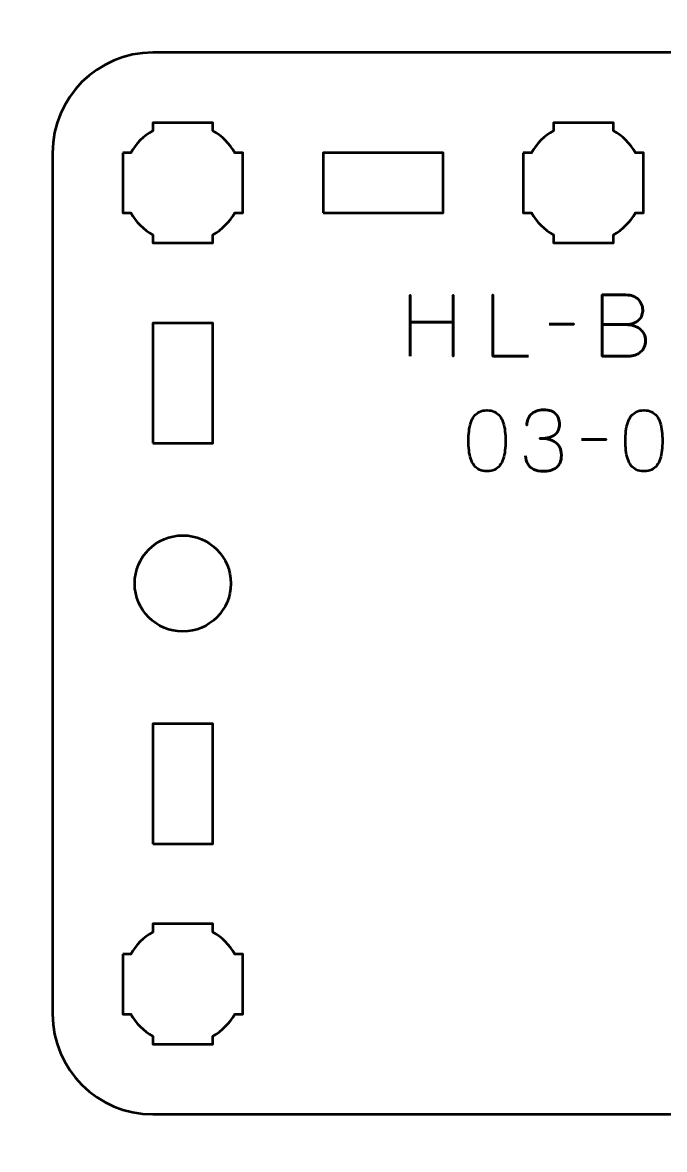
# Model space of a CAD drawing. Header units: centimetres. Extents: x -21 to 0, y -29.7 to 0.
# Drawn here: x -11.4 to -8.2, y -22.88 to -17.25 of the extents above; entities that cross this region are included whole.
import ezdxf

# ---------------------------------------------------------------- set-up
doc = ezdxf.new("R2010")
doc.units = ezdxf.units.CM
doc.header["$MEASUREMENT"] = 0
doc.layers.add('Layer 1', color=7, linetype='Continuous')

msp = doc.modelspace()

# ---------------------------------------------------------------- linework, layer by layer
at = {"layer": 'Layer 1', "lineweight": 53}
for points in [[(-10.75, -19.35), (-10.45, -19.35), (-10.45, -18.75), (-10.75, -18.75), (-10.75, -19.35)], [(-10.75, -21.35), (-10.45, -21.35), (-10.45, -20.75), (-10.75, -20.75), (-10.75, -21.35)]]:
    msp.add_lwpolyline(points, close=True, dxfattribs=at)
msp.add_ellipse((-10.6, -20.05), major_axis=(0, 0.24), ratio=1, dxfattribs=at)
at = {"layer": 'Layer 1', "color": 1, "lineweight": 53}
msp.add_open_spline([(-21.00003, -29.19995), (-21.00003, -29.19995), (-21.00003, -2.89992), (-21.00003, -2.89992), (-21.00003, -2.89992), (-21.00003, -2.81709), (-20.93286, -2.74992), (-20.85003, -2.74992), (-20.85003, -2.74992), (-20.7672, -2.74992), (-20.70003, -2.68275), (-20.70003, -2.59992), (-20.70003, -2.59992), (-20.70003, -2.51709), (-20.7672, -2.44992), (-20.85003, -2.44992), (-20.85003, -2.44992), (-20.93286, -2.44992), (-21.00003, -2.38275), (-21.00003, -2.29992), (-21.00003, -2.29992), (-21.00003, -2.21709), (-20.93286, -2.14992), (-20.85003, -2.14992), (-20.85003, -2.14992), (-20.7672, -2.14992), (-20.70003, -2.08275), (-20.70003, -1.99992), (-20.70003, -1.99992), (-20.70003, -1.91709), (-20.7672, -1.84992), (-20.85003, -1.84992), (-20.85003, -1.84992), (-20.93286, -1.84992), (-21.00003, -1.78275), (-21.00003, -1.69992), (-21.00003, -1.69992), (-21.00003, -1.61709), (-20.93286, -1.54992), (-20.85003, -1.54992), (-20.85003, -1.54992), (-20.7672, -1.54992), (-20.70003, -1.48275), (-20.70003, -1.39992), (-20.70003, -1.39992), (-20.70003, -1.31709), (-20.7672, -1.24992), (-20.85003, -1.24992), (-20.85003, -1.24992), (-20.93286, -1.24992), (-21.00003, -1.18275), (-21.00003, -1.09992), (-21.00003, -1.09992), (-21.00003, -1.09992), (-21.00003, -0.49992), (-21.00003, -0.49992), (-21.00003, -0.49992), (-21.00003, -0.22295), (-20.77694, 0.00004), (-20.49994, 0.00004), (-20.49994, 0.00004), (-20.49994, 0.00004), (-0.50008, 0.00004), (-0.50008, 0.00004), (-0.50008, 0.00004), (-0.22294, 0.00004), (0.00002, -0.22295), (0.00002, -0.49992), (0.00002, -0.49992), (0.00002, -0.49992), (0.00002, -29.19995), (0.00002, -29.19995), (0.00002, -29.19995), (0.00002, -29.47695), (-0.22294, -29.70004), (-0.50008, -29.70004), (-0.50008, -29.70004), (-0.50008, -29.70004), (-20.49994, -29.70004), (-20.49994, -29.70004), (-20.49994, -29.70004), (-20.77694, -29.70004), (-21.00003, -29.47695), (-21.00003, -29.19995)], degree=3, knots=[0, 0, 0, 0, 0.047619, 0.047619, 0.047619, 0.047619, 0.0952381, 0.0952381, 0.0952381, 0.0952381, 0.1428571, 0.1428571, 0.1428571, 0.1428571, 0.1904762, 0.1904762, 0.1904762, 0.1904762, 0.2380952, 0.2380952, 0.2380952, 0.2380952, 0.2857143, 0.2857143, 0.2857143, 0.2857143, 0.3333333, 0.3333333, 0.3333333, 0.3333333, 0.3809524, 0.3809524, 0.3809524, 0.3809524, 0.4285714, 0.4285714, 0.4285714, 0.4285714, 0.4761905, 0.4761905, 0.4761905, 0.4761905, 0.5238095, 0.5238095, 0.5238095, 0.5238095, 0.5714286, 0.5714286, 0.5714286, 0.5714286, 0.6190476, 0.6190476, 0.6190476, 0.6190476, 0.6666667, 0.6666667, 0.6666667, 0.6666667, 0.7142857, 0.7142857, 0.7142857, 0.7142857, 0.7619048, 0.7619048, 0.7619048, 0.7619048, 0.8095238, 0.8095238, 0.8095238, 0.8095238, 0.8571429, 0.8571429, 0.8571429, 0.8571429, 0.9047619, 0.9047619, 0.9047619, 0.9047619, 0.952381, 0.952381, 0.952381, 0.952381, 1, 1, 1, 1], dxfattribs=at)
at = {"layer": 'Layer 1', "color": 3, "lineweight": 53}
msp.add_open_spline([(-11.25, -22.2), (-11.25, -22.2), (-11.25, -17.9), (-11.25, -17.9), (-11.25, -17.9), (-11.25, -17.62391), (-11.02609, -17.4), (-10.75, -17.4), (-10.75, -17.4), (-10.75, -17.4), (-6.45, -17.4), (-6.45, -17.4), (-6.45, -17.4), (-6.17391, -17.4), (-5.95, -17.62391), (-5.95, -17.9), (-5.95, -17.9), (-5.95, -17.9), (-5.95, -22.2), (-5.95, -22.2), (-5.95, -22.2), (-5.95, -22.47609), (-6.17391, -22.7), (-6.45, -22.7), (-6.45, -22.7), (-6.45, -22.7), (-10.75, -22.7), (-10.75, -22.7), (-10.75, -22.7), (-11.02609, -22.7), (-11.25, -22.47609), (-11.25, -22.2)], degree=3, knots=[0, 0, 0, 0, 0.125, 0.125, 0.125, 0.125, 0.25, 0.25, 0.25, 0.25, 0.375, 0.375, 0.375, 0.375, 0.5, 0.5, 0.5, 0.5, 0.625, 0.625, 0.625, 0.625, 0.75, 0.75, 0.75, 0.75, 0.875, 0.875, 0.875, 0.875, 1, 1, 1, 1], dxfattribs=at)
at = {"layer": 'Layer 1', "lineweight": 53}
for points, knots in [([(-10.9, -17.9), (-10.9, -17.9), (-10.85985, -17.9), (-10.85985, -17.9), (-10.85985, -17.9), (-10.8335, -17.85447), (-10.79553, -17.8165), (-10.75, -17.79015), (-10.75, -17.79015), (-10.75, -17.79015), (-10.75, -17.75), (-10.75, -17.75), (-10.75, -17.75), (-10.75, -17.75), (-10.6, -17.75), (-10.6, -17.75), (-10.6, -17.75), (-10.6, -17.75), (-10.45, -17.75), (-10.45, -17.75), (-10.45, -17.75), (-10.45, -17.75), (-10.45, -17.79015), (-10.45, -17.79015), (-10.45, -17.79015), (-10.40447, -17.8165), (-10.3665, -17.85447), (-10.34015, -17.9), (-10.34015, -17.9), (-10.34015, -17.9), (-10.3, -17.9), (-10.3, -17.9), (-10.3, -17.9), (-10.3, -17.9), (-10.3, -18.05), (-10.3, -18.05), (-10.3, -18.05), (-10.3, -18.05), (-10.3, -18.2), (-10.3, -18.2), (-10.3, -18.2), (-10.3, -18.2), (-10.34015, -18.2), (-10.34015, -18.2), (-10.34015, -18.2), (-10.3665, -18.24553), (-10.40447, -18.2835), (-10.45, -18.30985), (-10.45, -18.30985), (-10.45, -18.30985), (-10.45, -18.35), (-10.45, -18.35), (-10.45, -18.35), (-10.45, -18.35), (-10.6, -18.35), (-10.6, -18.35), (-10.6, -18.35), (-10.6, -18.35), (-10.75, -18.35), (-10.75, -18.35), (-10.75, -18.35), (-10.75, -18.35), (-10.75, -18.30985), (-10.75, -18.30985), (-10.75, -18.30985), (-10.79553, -18.2835), (-10.8335, -18.24553), (-10.85985, -18.2), (-10.85985, -18.2), (-10.85985, -18.2), (-10.9, -18.2), (-10.9, -18.2), (-10.9, -18.2), (-10.9, -18.2), (-10.9, -18.05), (-10.9, -18.05), (-10.9, -18.05), (-10.9, -18.05), (-10.9, -17.9), (-10.9, -17.9)], [0, 0, 0, 0, 0.05, 0.05, 0.05, 0.05, 0.1, 0.1, 0.1, 0.1, 0.15, 0.15, 0.15, 0.15, 0.2, 0.2, 0.2, 0.2, 0.25, 0.25, 0.25, 0.25, 0.3, 0.3, 0.3, 0.3, 0.35, 0.35, 0.35, 0.35, 0.4, 0.4, 0.4, 0.4, 0.45, 0.45, 0.45, 0.45, 0.5, 0.5, 0.5, 0.5, 0.55, 0.55, 0.55, 0.55, 0.6, 0.6, 0.6, 0.6, 0.65, 0.65, 0.65, 0.65, 0.7, 0.7, 0.7, 0.7, 0.75, 0.75, 0.75, 0.75, 0.8, 0.8, 0.8, 0.8, 0.85, 0.85, 0.85, 0.85, 0.9, 0.9, 0.9, 0.9, 0.95, 0.95, 0.95, 0.95, 1, 1, 1, 1]), ([(-8.9, -17.9), (-8.9, -17.9), (-8.85985, -17.9), (-8.85985, -17.9), (-8.85985, -17.9), (-8.8335, -17.85447), (-8.79553, -17.8165), (-8.75, -17.79015), (-8.75, -17.79015), (-8.75, -17.79015), (-8.75, -17.75), (-8.75, -17.75), (-8.75, -17.75), (-8.75, -17.75), (-8.6, -17.75), (-8.6, -17.75), (-8.6, -17.75), (-8.6, -17.75), (-8.45, -17.75), (-8.45, -17.75), (-8.45, -17.75), (-8.45, -17.75), (-8.45, -17.79015), (-8.45, -17.79015), (-8.45, -17.79015), (-8.40447, -17.8165), (-8.3665, -17.85447), (-8.34015, -17.9), (-8.34015, -17.9), (-8.34015, -17.9), (-8.3, -17.9), (-8.3, -17.9), (-8.3, -17.9), (-8.3, -17.9), (-8.3, -18.05), (-8.3, -18.05), (-8.3, -18.05), (-8.3, -18.05), (-8.3, -18.2), (-8.3, -18.2), (-8.3, -18.2), (-8.3, -18.2), (-8.34015, -18.2), (-8.34015, -18.2), (-8.34015, -18.2), (-8.3665, -18.24553), (-8.40447, -18.2835), (-8.45, -18.30985), (-8.45, -18.30985), (-8.45, -18.30985), (-8.45, -18.35), (-8.45, -18.35), (-8.45, -18.35), (-8.45, -18.35), (-8.6, -18.35), (-8.6, -18.35), (-8.6, -18.35), (-8.6, -18.35), (-8.75, -18.35), (-8.75, -18.35), (-8.75, -18.35), (-8.75, -18.35), (-8.75, -18.30985), (-8.75, -18.30985), (-8.75, -18.30985), (-8.79553, -18.2835), (-8.8335, -18.24553), (-8.85985, -18.2), (-8.85985, -18.2), (-8.85985, -18.2), (-8.9, -18.2), (-8.9, -18.2), (-8.9, -18.2), (-8.9, -18.2), (-8.9, -18.05), (-8.9, -18.05), (-8.9, -18.05), (-8.9, -18.05), (-8.9, -17.9), (-8.9, -17.9)], [0, 0, 0, 0, 0.05, 0.05, 0.05, 0.05, 0.1, 0.1, 0.1, 0.1, 0.15, 0.15, 0.15, 0.15, 0.2, 0.2, 0.2, 0.2, 0.25, 0.25, 0.25, 0.25, 0.3, 0.3, 0.3, 0.3, 0.35, 0.35, 0.35, 0.35, 0.4, 0.4, 0.4, 0.4, 0.45, 0.45, 0.45, 0.45, 0.5, 0.5, 0.5, 0.5, 0.55, 0.55, 0.55, 0.55, 0.6, 0.6, 0.6, 0.6, 0.65, 0.65, 0.65, 0.65, 0.7, 0.7, 0.7, 0.7, 0.75, 0.75, 0.75, 0.75, 0.8, 0.8, 0.8, 0.8, 0.85, 0.85, 0.85, 0.85, 0.9, 0.9, 0.9, 0.9, 0.95, 0.95, 0.95, 0.95, 1, 1, 1, 1]), ([(-9.9, -18.2), (-9.9, -18.2), (-9.9, -17.9), (-9.9, -17.9), (-9.9, -17.9), (-9.9, -17.9), (-9.3, -17.9), (-9.3, -17.9), (-9.3, -17.9), (-9.3, -17.9), (-9.3, -18.2), (-9.3, -18.2), (-9.3, -18.2), (-9.3, -18.2), (-9.9, -18.2), (-9.9, -18.2)], [0, 0, 0, 0, 0.25, 0.25, 0.25, 0.25, 0.5, 0.5, 0.5, 0.5, 0.75, 0.75, 0.75, 0.75, 1, 1, 1, 1]), ([(-10.9, -21.9), (-10.9, -21.9), (-10.85985, -21.9), (-10.85985, -21.9), (-10.85985, -21.9), (-10.8335, -21.85447), (-10.79553, -21.8165), (-10.75, -21.79015), (-10.75, -21.79015), (-10.75, -21.79015), (-10.75, -21.75), (-10.75, -21.75), (-10.75, -21.75), (-10.75, -21.75), (-10.6, -21.75), (-10.6, -21.75), (-10.6, -21.75), (-10.6, -21.75), (-10.45, -21.75), (-10.45, -21.75), (-10.45, -21.75), (-10.45, -21.75), (-10.45, -21.79015), (-10.45, -21.79015), (-10.45, -21.79015), (-10.40447, -21.8165), (-10.3665, -21.85447), (-10.34015, -21.9), (-10.34015, -21.9), (-10.34015, -21.9), (-10.3, -21.9), (-10.3, -21.9), (-10.3, -21.9), (-10.3, -21.9), (-10.3, -22.05), (-10.3, -22.05), (-10.3, -22.05), (-10.3, -22.05), (-10.3, -22.2), (-10.3, -22.2), (-10.3, -22.2), (-10.3, -22.2), (-10.34015, -22.2), (-10.34015, -22.2), (-10.34015, -22.2), (-10.3665, -22.24553), (-10.40447, -22.2835), (-10.45, -22.30985), (-10.45, -22.30985), (-10.45, -22.30985), (-10.45, -22.35), (-10.45, -22.35), (-10.45, -22.35), (-10.45, -22.35), (-10.6, -22.35), (-10.6, -22.35), (-10.6, -22.35), (-10.6, -22.35), (-10.75, -22.35), (-10.75, -22.35), (-10.75, -22.35), (-10.75, -22.35), (-10.75, -22.30985), (-10.75, -22.30985), (-10.75, -22.30985), (-10.79553, -22.2835), (-10.8335, -22.24553), (-10.85985, -22.2), (-10.85985, -22.2), (-10.85985, -22.2), (-10.9, -22.2), (-10.9, -22.2), (-10.9, -22.2), (-10.9, -22.2), (-10.9, -22.05), (-10.9, -22.05), (-10.9, -22.05), (-10.9, -22.05), (-10.9, -21.9), (-10.9, -21.9)], [0, 0, 0, 0, 0.05, 0.05, 0.05, 0.05, 0.1, 0.1, 0.1, 0.1, 0.15, 0.15, 0.15, 0.15, 0.2, 0.2, 0.2, 0.2, 0.25, 0.25, 0.25, 0.25, 0.3, 0.3, 0.3, 0.3, 0.35, 0.35, 0.35, 0.35, 0.4, 0.4, 0.4, 0.4, 0.45, 0.45, 0.45, 0.45, 0.5, 0.5, 0.5, 0.5, 0.55, 0.55, 0.55, 0.55, 0.6, 0.6, 0.6, 0.6, 0.65, 0.65, 0.65, 0.65, 0.7, 0.7, 0.7, 0.7, 0.75, 0.75, 0.75, 0.75, 0.8, 0.8, 0.8, 0.8, 0.85, 0.85, 0.85, 0.85, 0.9, 0.9, 0.9, 0.9, 0.95, 0.95, 0.95, 0.95, 1, 1, 1, 1])]:
    msp.add_open_spline(points, degree=3, knots=knots, dxfattribs=at)
at = {"layer": 'Layer 1', "color": 5, "lineweight": 53}
for points, knots in [([(-9.46507, -18.91494), (-9.46507, -18.91494), (-9.46507, -18.74603), (-9.46507, -18.74603), (-9.46507, -18.74603), (-9.46507, -18.74603), (-9.2496, -18.74603), (-9.2496, -18.74603), (-9.2496, -18.74603), (-9.2496, -18.74603), (-9.2496, -18.91494), (-9.2496, -18.91494), (-9.2496, -18.91494), (-9.2496, -18.91494), (-9.2496, -18.61014), (-9.2496, -18.61014), (-9.2496, -18.61014), (-9.2496, -18.61014), (-9.2496, -18.74603), (-9.2496, -18.74603), (-9.2496, -18.74603), (-9.2496, -18.74603), (-9.46507, -18.74603), (-9.46507, -18.74603), (-9.46507, -18.74603), (-9.46507, -18.74603), (-9.46507, -18.61014), (-9.46507, -18.61014), (-9.46507, -18.61014), (-9.46507, -18.61014), (-9.46507, -18.91494), (-9.46507, -18.91494)], [0, 0, 0, 0, 0.125, 0.125, 0.125, 0.125, 0.25, 0.25, 0.25, 0.25, 0.375, 0.375, 0.375, 0.375, 0.5, 0.5, 0.5, 0.5, 0.625, 0.625, 0.625, 0.625, 0.75, 0.75, 0.75, 0.75, 0.875, 0.875, 0.875, 0.875, 1, 1, 1, 1]), ([(-8.87368, -18.91494), (-8.87368, -18.91494), (-9.0519, -18.91494), (-9.0519, -18.91494), (-9.0519, -18.91494), (-9.0519, -18.91494), (-9.0519, -18.60972), (-9.0519, -18.60972), (-9.0519, -18.60972), (-9.0519, -18.60972), (-9.0519, -18.91494), (-9.0519, -18.91494), (-9.0519, -18.91494), (-9.0519, -18.91494), (-8.87368, -18.91494), (-8.87368, -18.91494)], [0, 0, 0, 0, 0.25, 0.25, 0.25, 0.25, 0.5, 0.5, 0.5, 0.5, 0.75, 0.75, 0.75, 0.75, 1, 1, 1, 1]), ([(-8.50581, -18.75788), (-8.50581, -18.75788), (-8.38855, -18.75788), (-8.38855, -18.75788), (-8.38855, -18.75788), (-8.37331, -18.75781), (-8.36033, -18.7557), (-8.34939, -18.75153), (-8.34939, -18.75153), (-8.33852, -18.74744), (-8.32971, -18.74187), (-8.32286, -18.73488), (-8.32286, -18.73488), (-8.31602, -18.7279), (-8.31108, -18.72), (-8.30797, -18.71125), (-8.30797, -18.71125), (-8.30494, -18.70257), (-8.30353, -18.69354), (-8.30388, -18.68423), (-8.30388, -18.68423), (-8.30431, -18.67491), (-8.30628, -18.66588), (-8.30981, -18.65706), (-8.30981, -18.65706), (-8.31327, -18.64824), (-8.31849, -18.64027), (-8.32533, -18.63314), (-8.32533, -18.63314), (-8.33217, -18.62602), (-8.34071, -18.62037), (-8.35108, -18.61621), (-8.35108, -18.61621), (-8.36146, -18.61198), (-8.37366, -18.60979), (-8.3877, -18.60972), (-8.3877, -18.60972), (-8.3877, -18.60972), (-8.50581, -18.60972), (-8.50581, -18.60972), (-8.50581, -18.60972), (-8.50581, -18.60972), (-8.50581, -18.91494), (-8.50581, -18.91494), (-8.50581, -18.91494), (-8.50581, -18.91494), (-8.37585, -18.91494), (-8.37585, -18.91494), (-8.37585, -18.91494), (-8.36371, -18.91494), (-8.35242, -18.91318), (-8.34198, -18.90972), (-8.34198, -18.90972), (-8.33154, -18.90619), (-8.32244, -18.90118), (-8.31454, -18.89448), (-8.31454, -18.89448), (-8.3067, -18.88785), (-8.30057, -18.8798), (-8.29619, -18.87028), (-8.29619, -18.87028), (-8.29182, -18.86075), (-8.28956, -18.84996), (-8.28949, -18.83789), (-8.28949, -18.83789), (-8.28977, -18.82576), (-8.29231, -18.81482), (-8.29718, -18.80502), (-8.29718, -18.80502), (-8.30205, -18.79521), (-8.30882, -18.78681), (-8.31757, -18.77976), (-8.31757, -18.77976), (-8.32632, -18.77277), (-8.33676, -18.76734), (-8.34876, -18.7636), (-8.34876, -18.7636), (-8.36075, -18.75986), (-8.37401, -18.75796), (-8.38855, -18.75788), (-8.38855, -18.75788), (-8.37401, -18.75796), (-8.36075, -18.75986), (-8.34876, -18.7636), (-8.34876, -18.7636), (-8.33676, -18.76734), (-8.32632, -18.77277), (-8.31757, -18.77976), (-8.31757, -18.77976), (-8.30882, -18.78681), (-8.30205, -18.79521), (-8.29718, -18.80502), (-8.29718, -18.80502), (-8.29231, -18.81482), (-8.28977, -18.82576), (-8.28949, -18.83789), (-8.28949, -18.83789), (-8.28956, -18.84996), (-8.29182, -18.86075), (-8.29619, -18.87028), (-8.29619, -18.87028), (-8.30057, -18.8798), (-8.3067, -18.88785), (-8.31454, -18.89448), (-8.31454, -18.89448), (-8.32244, -18.90118), (-8.33154, -18.90619), (-8.34198, -18.90972), (-8.34198, -18.90972), (-8.35242, -18.91318), (-8.36371, -18.91494), (-8.37585, -18.91494), (-8.37585, -18.91494), (-8.37585, -18.91494), (-8.50581, -18.91494), (-8.50581, -18.91494), (-8.50581, -18.91494), (-8.50581, -18.91494), (-8.50581, -18.60972), (-8.50581, -18.60972), (-8.50581, -18.60972), (-8.50581, -18.60972), (-8.3877, -18.60972), (-8.3877, -18.60972), (-8.3877, -18.60972), (-8.37366, -18.60979), (-8.36146, -18.61198), (-8.35108, -18.61621), (-8.35108, -18.61621), (-8.34071, -18.62037), (-8.33217, -18.62602), (-8.32533, -18.63314), (-8.32533, -18.63314), (-8.31849, -18.64027), (-8.31327, -18.64824), (-8.30981, -18.65706), (-8.30981, -18.65706), (-8.30628, -18.66588), (-8.30431, -18.67491), (-8.30388, -18.68423), (-8.30388, -18.68423), (-8.30353, -18.69354), (-8.30494, -18.70257), (-8.30797, -18.71125), (-8.30797, -18.71125), (-8.31108, -18.72), (-8.31602, -18.7279), (-8.32286, -18.73488), (-8.32286, -18.73488), (-8.32971, -18.74187), (-8.33852, -18.74744), (-8.34939, -18.75153), (-8.34939, -18.75153), (-8.36033, -18.7557), (-8.37331, -18.75781), (-8.38855, -18.75788), (-8.38855, -18.75788), (-8.38855, -18.75788), (-8.50581, -18.75788), (-8.50581, -18.75788)], [0, 0, 0, 0, 0.025, 0.025, 0.025, 0.025, 0.05, 0.05, 0.05, 0.05, 0.075, 0.075, 0.075, 0.075, 0.1, 0.1, 0.1, 0.1, 0.125, 0.125, 0.125, 0.125, 0.15, 0.15, 0.15, 0.15, 0.175, 0.175, 0.175, 0.175, 0.2, 0.2, 0.2, 0.2, 0.225, 0.225, 0.225, 0.225, 0.25, 0.25, 0.25, 0.25, 0.275, 0.275, 0.275, 0.275, 0.3, 0.3, 0.3, 0.3, 0.325, 0.325, 0.325, 0.325, 0.35, 0.35, 0.35, 0.35, 0.375, 0.375, 0.375, 0.375, 0.4, 0.4, 0.4, 0.4, 0.425, 0.425, 0.425, 0.425, 0.45, 0.45, 0.45, 0.45, 0.475, 0.475, 0.475, 0.475, 0.5, 0.5, 0.5, 0.5, 0.525, 0.525, 0.525, 0.525, 0.55, 0.55, 0.55, 0.55, 0.575, 0.575, 0.575, 0.575, 0.6, 0.6, 0.6, 0.6, 0.625, 0.625, 0.625, 0.625, 0.65, 0.65, 0.65, 0.65, 0.675, 0.675, 0.675, 0.675, 0.7, 0.7, 0.7, 0.7, 0.725, 0.725, 0.725, 0.725, 0.75, 0.75, 0.75, 0.75, 0.775, 0.775, 0.775, 0.775, 0.8, 0.8, 0.8, 0.8, 0.825, 0.825, 0.825, 0.825, 0.85, 0.85, 0.85, 0.85, 0.875, 0.875, 0.875, 0.875, 0.9, 0.9, 0.9, 0.9, 0.925, 0.925, 0.925, 0.925, 0.95, 0.95, 0.95, 0.95, 0.975, 0.975, 0.975, 0.975, 1, 1, 1, 1]), ([(-8.77166, -18.75534), (-8.77166, -18.75534), (-8.64847, -18.75534), (-8.64847, -18.75534), (-8.64847, -18.75534), (-8.64847, -18.75534), (-8.77166, -18.75534), (-8.77166, -18.75534)], [0, 0, 0, 0, 0.5, 0.5, 0.5, 0.5, 1, 1, 1, 1]), ([(-9.08132, -19.49025), (-9.06651, -19.49018), (-9.05374, -19.48757), (-9.04308, -19.48249), (-9.04308, -19.48249), (-9.0325, -19.47741), (-9.02368, -19.47014), (-9.01663, -19.4609), (-9.01663, -19.4609), (-9.00964, -19.45159), (-9.00414, -19.44058), (-9.00005, -19.42788), (-9.00005, -19.42788), (-8.99602, -19.41518), (-8.99313, -19.40128), (-8.99151, -19.38604), (-8.99151, -19.38604), (-8.98981, -19.3708), (-8.98897, -19.35478), (-8.98904, -19.33785), (-8.98904, -19.33785), (-8.98897, -19.32099), (-8.98981, -19.30497), (-8.99151, -19.2898), (-8.99151, -19.2898), (-8.99313, -19.27463), (-8.99602, -19.26066), (-9.00005, -19.24796), (-9.00005, -19.24796), (-9.00414, -19.23533), (-9.00964, -19.22433), (-9.01663, -19.21494), (-9.01663, -19.21494), (-9.02368, -19.20563), (-9.0325, -19.19836), (-9.04308, -19.19328), (-9.04308, -19.19328), (-9.05374, -19.18813), (-9.06651, -19.18552), (-9.08132, -19.18545), (-9.08132, -19.18545), (-9.09614, -19.18552), (-9.10891, -19.18813), (-9.11957, -19.19328), (-9.11957, -19.19328), (-9.13015, -19.19836), (-9.13897, -19.20563), (-9.14602, -19.21494), (-9.14602, -19.21494), (-9.15301, -19.22433), (-9.15851, -19.23533), (-9.1626, -19.24796), (-9.1626, -19.24796), (-9.16663, -19.26066), (-9.16952, -19.27463), (-9.17114, -19.2898), (-9.17114, -19.2898), (-9.17283, -19.30497), (-9.17368, -19.32099), (-9.17361, -19.33785), (-9.17361, -19.33785), (-9.17368, -19.35478), (-9.17283, -19.3708), (-9.17114, -19.38604), (-9.17114, -19.38604), (-9.16952, -19.40128), (-9.16663, -19.41518), (-9.1626, -19.42788), (-9.1626, -19.42788), (-9.15851, -19.44058), (-9.15301, -19.45159), (-9.14602, -19.4609), (-9.14602, -19.4609), (-9.13897, -19.47014), (-9.13015, -19.47741), (-9.11957, -19.48249), (-9.11957, -19.48249), (-9.10891, -19.48757), (-9.09614, -19.49018), (-9.08132, -19.49025)], [0, 0, 0, 0, 0.05, 0.05, 0.05, 0.05, 0.1, 0.1, 0.1, 0.1, 0.15, 0.15, 0.15, 0.15, 0.2, 0.2, 0.2, 0.2, 0.25, 0.25, 0.25, 0.25, 0.3, 0.3, 0.3, 0.3, 0.35, 0.35, 0.35, 0.35, 0.4, 0.4, 0.4, 0.4, 0.45, 0.45, 0.45, 0.45, 0.5, 0.5, 0.5, 0.5, 0.55, 0.55, 0.55, 0.55, 0.6, 0.6, 0.6, 0.6, 0.65, 0.65, 0.65, 0.65, 0.7, 0.7, 0.7, 0.7, 0.75, 0.75, 0.75, 0.75, 0.8, 0.8, 0.8, 0.8, 0.85, 0.85, 0.85, 0.85, 0.9, 0.9, 0.9, 0.9, 0.95, 0.95, 0.95, 0.95, 1, 1, 1, 1]), ([(-9.08132, -19.49025), (-9.06651, -19.49018), (-9.05374, -19.48757), (-9.04308, -19.48249), (-9.04308, -19.48249), (-9.0325, -19.47741), (-9.02368, -19.47014), (-9.01663, -19.4609), (-9.01663, -19.4609), (-9.00964, -19.45159), (-9.00414, -19.44058), (-9.00005, -19.42788), (-9.00005, -19.42788), (-8.99602, -19.41518), (-8.99313, -19.40128), (-8.99151, -19.38604), (-8.99151, -19.38604), (-8.98981, -19.3708), (-8.98897, -19.35478), (-8.98904, -19.33785), (-8.98904, -19.33785), (-8.98897, -19.32099), (-8.98981, -19.30497), (-8.99151, -19.2898), (-8.99151, -19.2898), (-8.99313, -19.27463), (-8.99602, -19.26066), (-9.00005, -19.24796), (-9.00005, -19.24796), (-9.00414, -19.23533), (-9.00964, -19.22433), (-9.01663, -19.21494), (-9.01663, -19.21494), (-9.02368, -19.20563), (-9.0325, -19.19836), (-9.04308, -19.19328), (-9.04308, -19.19328), (-9.05374, -19.18813), (-9.06651, -19.18552), (-9.08132, -19.18545), (-9.08132, -19.18545), (-9.09614, -19.18552), (-9.10891, -19.18813), (-9.11957, -19.19328), (-9.11957, -19.19328), (-9.13015, -19.19836), (-9.13897, -19.20563), (-9.14602, -19.21494), (-9.14602, -19.21494), (-9.15301, -19.22433), (-9.15851, -19.23533), (-9.1626, -19.24796), (-9.1626, -19.24796), (-9.16663, -19.26066), (-9.16952, -19.27463), (-9.17114, -19.2898), (-9.17114, -19.2898), (-9.17283, -19.30497), (-9.17368, -19.32099), (-9.17361, -19.33785), (-9.17361, -19.33785), (-9.17368, -19.35478), (-9.17283, -19.3708), (-9.17114, -19.38604), (-9.17114, -19.38604), (-9.16952, -19.40128), (-9.16663, -19.41518), (-9.1626, -19.42788), (-9.1626, -19.42788), (-9.15851, -19.44058), (-9.15301, -19.45159), (-9.14602, -19.4609), (-9.14602, -19.4609), (-9.13897, -19.47014), (-9.13015, -19.47741), (-9.11957, -19.48249), (-9.11957, -19.48249), (-9.10891, -19.48757), (-9.09614, -19.49018), (-9.08132, -19.49025)], [0, 0, 0, 0, 0.05, 0.05, 0.05, 0.05, 0.1, 0.1, 0.1, 0.1, 0.15, 0.15, 0.15, 0.15, 0.2, 0.2, 0.2, 0.2, 0.25, 0.25, 0.25, 0.25, 0.3, 0.3, 0.3, 0.3, 0.35, 0.35, 0.35, 0.35, 0.4, 0.4, 0.4, 0.4, 0.45, 0.45, 0.45, 0.45, 0.5, 0.5, 0.5, 0.5, 0.55, 0.55, 0.55, 0.55, 0.6, 0.6, 0.6, 0.6, 0.65, 0.65, 0.65, 0.65, 0.7, 0.7, 0.7, 0.7, 0.75, 0.75, 0.75, 0.75, 0.8, 0.8, 0.8, 0.8, 0.85, 0.85, 0.85, 0.85, 0.9, 0.9, 0.9, 0.9, 0.95, 0.95, 0.95, 0.95, 1, 1, 1, 1]), ([(-8.88871, -19.41363), (-8.88864, -19.42887), (-8.88511, -19.44213), (-8.87813, -19.45363), (-8.87813, -19.45363), (-8.87114, -19.46506), (-8.86119, -19.47402), (-8.84821, -19.48044), (-8.84821, -19.48044), (-8.83523, -19.48686), (-8.81964, -19.49011), (-8.8015, -19.49025), (-8.8015, -19.49025), (-8.78789, -19.49025), (-8.77554, -19.48884), (-8.76432, -19.48588), (-8.76432, -19.48588), (-8.75317, -19.48291), (-8.74358, -19.47833), (-8.73546, -19.47205), (-8.73546, -19.47205), (-8.72735, -19.46577), (-8.72114, -19.45765), (-8.7167, -19.44778), (-8.7167, -19.44778), (-8.71232, -19.43783), (-8.71014, -19.4259), (-8.71007, -19.41193), (-8.71007, -19.41193), (-8.70999, -19.39331), (-8.7138, -19.37757), (-8.72135, -19.3648), (-8.72135, -19.3648), (-8.7289, -19.35203), (-8.74062, -19.34244), (-8.75635, -19.33588), (-8.75635, -19.33588), (-8.77208, -19.32931), (-8.79226, -19.326), (-8.81674, -19.326), (-8.81674, -19.326), (-8.79847, -19.32607), (-8.78316, -19.32438), (-8.77067, -19.32092), (-8.77067, -19.32092), (-8.75825, -19.31746), (-8.74831, -19.31259), (-8.74083, -19.30624), (-8.74083, -19.30624), (-8.73335, -19.29996), (-8.72792, -19.29248), (-8.72467, -19.28388), (-8.72467, -19.28388), (-8.72135, -19.27534), (-8.71973, -19.26596), (-8.7198, -19.25573), (-8.7198, -19.25573), (-8.71973, -19.24549), (-8.72114, -19.23604), (-8.72396, -19.22729), (-8.72396, -19.22729), (-8.72672, -19.21854), (-8.73123, -19.21085), (-8.73737, -19.20429), (-8.73737, -19.20429), (-8.74351, -19.19773), (-8.75162, -19.19258), (-8.76157, -19.18891), (-8.76157, -19.18891), (-8.77159, -19.18524), (-8.7838, -19.18341), (-8.79812, -19.18334), (-8.79812, -19.18334), (-8.81237, -19.18341), (-8.82486, -19.18552), (-8.83544, -19.18962), (-8.83544, -19.18962), (-8.8461, -19.19371), (-8.85484, -19.19928), (-8.8619, -19.20641), (-8.8619, -19.20641), (-8.86888, -19.21353), (-8.87411, -19.22165), (-8.87756, -19.23082), (-8.87756, -19.23082), (-8.88109, -19.23999), (-8.88278, -19.24973), (-8.88278, -19.25996), (-8.88278, -19.25996), (-8.88278, -19.24973), (-8.88109, -19.23999), (-8.87756, -19.23082), (-8.87756, -19.23082), (-8.87411, -19.22165), (-8.86888, -19.21353), (-8.8619, -19.20641), (-8.8619, -19.20641), (-8.85484, -19.19928), (-8.8461, -19.19371), (-8.83544, -19.18962), (-8.83544, -19.18962), (-8.82486, -19.18552), (-8.81237, -19.18341), (-8.79812, -19.18334), (-8.79812, -19.18334), (-8.7838, -19.18341), (-8.77159, -19.18524), (-8.76157, -19.18891), (-8.76157, -19.18891), (-8.75162, -19.19258), (-8.74351, -19.19773), (-8.73737, -19.20429), (-8.73737, -19.20429), (-8.73123, -19.21085), (-8.72672, -19.21854), (-8.72396, -19.22729), (-8.72396, -19.22729), (-8.72114, -19.23604), (-8.71973, -19.24549), (-8.7198, -19.25573), (-8.7198, -19.25573), (-8.71973, -19.26596), (-8.72135, -19.27534), (-8.72467, -19.28388), (-8.72467, -19.28388), (-8.72792, -19.29248), (-8.73335, -19.29996), (-8.74083, -19.30624), (-8.74083, -19.30624), (-8.74831, -19.31259), (-8.75825, -19.31746), (-8.77067, -19.32092), (-8.77067, -19.32092), (-8.78316, -19.32438), (-8.79847, -19.32607), (-8.81674, -19.326), (-8.81674, -19.326), (-8.79226, -19.326), (-8.77208, -19.32931), (-8.75635, -19.33588), (-8.75635, -19.33588), (-8.74062, -19.34244), (-8.7289, -19.35203), (-8.72135, -19.3648), (-8.72135, -19.3648), (-8.7138, -19.37757), (-8.70999, -19.39331), (-8.71007, -19.41193), (-8.71007, -19.41193), (-8.71014, -19.4259), (-8.71232, -19.43783), (-8.7167, -19.44778), (-8.7167, -19.44778), (-8.72114, -19.45765), (-8.72735, -19.46577), (-8.73546, -19.47205), (-8.73546, -19.47205), (-8.74358, -19.47833), (-8.75317, -19.48291), (-8.76432, -19.48588), (-8.76432, -19.48588), (-8.77554, -19.48884), (-8.78789, -19.49025), (-8.8015, -19.49025), (-8.8015, -19.49025), (-8.81964, -19.49011), (-8.83523, -19.48686), (-8.84821, -19.48044), (-8.84821, -19.48044), (-8.86119, -19.47402), (-8.87114, -19.46506), (-8.87813, -19.45363), (-8.87813, -19.45363), (-8.88511, -19.44213), (-8.88864, -19.42887), (-8.88871, -19.41363)], [0, 0, 0, 0, 0.0227273, 0.0227273, 0.0227273, 0.0227273, 0.0454545, 0.0454545, 0.0454545, 0.0454545, 0.0681818, 0.0681818, 0.0681818, 0.0681818, 0.0909091, 0.0909091, 0.0909091, 0.0909091, 0.1136364, 0.1136364, 0.1136364, 0.1136364, 0.1363636, 0.1363636, 0.1363636, 0.1363636, 0.1590909, 0.1590909, 0.1590909, 0.1590909, 0.1818182, 0.1818182, 0.1818182, 0.1818182, 0.2045455, 0.2045455, 0.2045455, 0.2045455, 0.2272727, 0.2272727, 0.2272727, 0.2272727, 0.25, 0.25, 0.25, 0.25, 0.2727273, 0.2727273, 0.2727273, 0.2727273, 0.2954545, 0.2954545, 0.2954545, 0.2954545, 0.3181818, 0.3181818, 0.3181818, 0.3181818, 0.3409091, 0.3409091, 0.3409091, 0.3409091, 0.3636364, 0.3636364, 0.3636364, 0.3636364, 0.3863636, 0.3863636, 0.3863636, 0.3863636, 0.4090909, 0.4090909, 0.4090909, 0.4090909, 0.4318182, 0.4318182, 0.4318182, 0.4318182, 0.4545455, 0.4545455, 0.4545455, 0.4545455, 0.4772727, 0.4772727, 0.4772727, 0.4772727, 0.5, 0.5, 0.5, 0.5, 0.5227273, 0.5227273, 0.5227273, 0.5227273, 0.5454545, 0.5454545, 0.5454545, 0.5454545, 0.5681818, 0.5681818, 0.5681818, 0.5681818, 0.5909091, 0.5909091, 0.5909091, 0.5909091, 0.6136364, 0.6136364, 0.6136364, 0.6136364, 0.6363636, 0.6363636, 0.6363636, 0.6363636, 0.6590909, 0.6590909, 0.6590909, 0.6590909, 0.6818182, 0.6818182, 0.6818182, 0.6818182, 0.7045455, 0.7045455, 0.7045455, 0.7045455, 0.7272727, 0.7272727, 0.7272727, 0.7272727, 0.75, 0.75, 0.75, 0.75, 0.7727273, 0.7727273, 0.7727273, 0.7727273, 0.7954545, 0.7954545, 0.7954545, 0.7954545, 0.8181818, 0.8181818, 0.8181818, 0.8181818, 0.8409091, 0.8409091, 0.8409091, 0.8409091, 0.8636364, 0.8636364, 0.8636364, 0.8636364, 0.8863636, 0.8863636, 0.8863636, 0.8863636, 0.9090909, 0.9090909, 0.9090909, 0.9090909, 0.9318182, 0.9318182, 0.9318182, 0.9318182, 0.9545455, 0.9545455, 0.9545455, 0.9545455, 0.9772727, 0.9772727, 0.9772727, 0.9772727, 1, 1, 1, 1]), ([(-8.29774, -19.49025), (-8.28293, -19.49018), (-8.27016, -19.48757), (-8.2595, -19.48249), (-8.2595, -19.48249), (-8.24892, -19.47741), (-8.2401, -19.47014), (-8.23305, -19.4609), (-8.23305, -19.4609), (-8.22606, -19.45159), (-8.22056, -19.44058), (-8.21647, -19.42788), (-8.21647, -19.42788), (-8.21244, -19.41518), (-8.20955, -19.40128), (-8.20793, -19.38604), (-8.20793, -19.38604), (-8.20623, -19.3708), (-8.20539, -19.35478), (-8.20546, -19.33785), (-8.20546, -19.33785), (-8.20539, -19.32099), (-8.20623, -19.30497), (-8.20793, -19.2898), (-8.20793, -19.2898), (-8.20955, -19.27463), (-8.21244, -19.26066), (-8.21647, -19.24796), (-8.21647, -19.24796), (-8.22056, -19.23533), (-8.22606, -19.22433), (-8.23305, -19.21494), (-8.23305, -19.21494), (-8.2401, -19.20563), (-8.24892, -19.19836), (-8.2595, -19.19328), (-8.2595, -19.19328), (-8.27016, -19.18813), (-8.28293, -19.18552), (-8.29774, -19.18545), (-8.29774, -19.18545), (-8.31256, -19.18552), (-8.32533, -19.18813), (-8.33599, -19.19328), (-8.33599, -19.19328), (-8.34657, -19.19836), (-8.35539, -19.20563), (-8.36244, -19.21494), (-8.36244, -19.21494), (-8.36943, -19.22433), (-8.37493, -19.23533), (-8.37902, -19.24796), (-8.37902, -19.24796), (-8.38305, -19.26066), (-8.38594, -19.27463), (-8.38756, -19.2898), (-8.38756, -19.2898), (-8.38925, -19.30497), (-8.3901, -19.32099), (-8.39003, -19.33785), (-8.39003, -19.33785), (-8.3901, -19.35478), (-8.38925, -19.3708), (-8.38756, -19.38604), (-8.38756, -19.38604), (-8.38594, -19.40128), (-8.38305, -19.41518), (-8.37902, -19.42788), (-8.37902, -19.42788), (-8.37493, -19.44058), (-8.36943, -19.45159), (-8.36244, -19.4609), (-8.36244, -19.4609), (-8.35539, -19.47014), (-8.34657, -19.47741), (-8.33599, -19.48249), (-8.33599, -19.48249), (-8.32533, -19.48757), (-8.31256, -19.49018), (-8.29774, -19.49025)], [0, 0, 0, 0, 0.05, 0.05, 0.05, 0.05, 0.1, 0.1, 0.1, 0.1, 0.15, 0.15, 0.15, 0.15, 0.2, 0.2, 0.2, 0.2, 0.25, 0.25, 0.25, 0.25, 0.3, 0.3, 0.3, 0.3, 0.35, 0.35, 0.35, 0.35, 0.4, 0.4, 0.4, 0.4, 0.45, 0.45, 0.45, 0.45, 0.5, 0.5, 0.5, 0.5, 0.55, 0.55, 0.55, 0.55, 0.6, 0.6, 0.6, 0.6, 0.65, 0.65, 0.65, 0.65, 0.7, 0.7, 0.7, 0.7, 0.75, 0.75, 0.75, 0.75, 0.8, 0.8, 0.8, 0.8, 0.85, 0.85, 0.85, 0.85, 0.9, 0.9, 0.9, 0.9, 0.95, 0.95, 0.95, 0.95, 1, 1, 1, 1]), ([(-8.29774, -19.49025), (-8.28293, -19.49018), (-8.27016, -19.48757), (-8.2595, -19.48249), (-8.2595, -19.48249), (-8.24892, -19.47741), (-8.2401, -19.47014), (-8.23305, -19.4609), (-8.23305, -19.4609), (-8.22606, -19.45159), (-8.22056, -19.44058), (-8.21647, -19.42788), (-8.21647, -19.42788), (-8.21244, -19.41518), (-8.20955, -19.40128), (-8.20793, -19.38604), (-8.20793, -19.38604), (-8.20623, -19.3708), (-8.20539, -19.35478), (-8.20546, -19.33785), (-8.20546, -19.33785), (-8.20539, -19.32099), (-8.20623, -19.30497), (-8.20793, -19.2898), (-8.20793, -19.2898), (-8.20955, -19.27463), (-8.21244, -19.26066), (-8.21647, -19.24796), (-8.21647, -19.24796), (-8.22056, -19.23533), (-8.22606, -19.22433), (-8.23305, -19.21494), (-8.23305, -19.21494), (-8.2401, -19.20563), (-8.24892, -19.19836), (-8.2595, -19.19328), (-8.2595, -19.19328), (-8.27016, -19.18813), (-8.28293, -19.18552), (-8.29774, -19.18545), (-8.29774, -19.18545), (-8.31256, -19.18552), (-8.32533, -19.18813), (-8.33599, -19.19328), (-8.33599, -19.19328), (-8.34657, -19.19836), (-8.35539, -19.20563), (-8.36244, -19.21494), (-8.36244, -19.21494), (-8.36943, -19.22433), (-8.37493, -19.23533), (-8.37902, -19.24796), (-8.37902, -19.24796), (-8.38305, -19.26066), (-8.38594, -19.27463), (-8.38756, -19.2898), (-8.38756, -19.2898), (-8.38925, -19.30497), (-8.3901, -19.32099), (-8.39003, -19.33785), (-8.39003, -19.33785), (-8.3901, -19.35478), (-8.38925, -19.3708), (-8.38756, -19.38604), (-8.38756, -19.38604), (-8.38594, -19.40128), (-8.38305, -19.41518), (-8.37902, -19.42788), (-8.37902, -19.42788), (-8.37493, -19.44058), (-8.36943, -19.45159), (-8.36244, -19.4609), (-8.36244, -19.4609), (-8.35539, -19.47014), (-8.34657, -19.47741), (-8.33599, -19.48249), (-8.33599, -19.48249), (-8.32533, -19.48757), (-8.31256, -19.49018), (-8.29774, -19.49025)], [0, 0, 0, 0, 0.05, 0.05, 0.05, 0.05, 0.1, 0.1, 0.1, 0.1, 0.15, 0.15, 0.15, 0.15, 0.2, 0.2, 0.2, 0.2, 0.25, 0.25, 0.25, 0.25, 0.3, 0.3, 0.3, 0.3, 0.35, 0.35, 0.35, 0.35, 0.4, 0.4, 0.4, 0.4, 0.45, 0.45, 0.45, 0.45, 0.5, 0.5, 0.5, 0.5, 0.55, 0.55, 0.55, 0.55, 0.6, 0.6, 0.6, 0.6, 0.65, 0.65, 0.65, 0.65, 0.7, 0.7, 0.7, 0.7, 0.75, 0.75, 0.75, 0.75, 0.8, 0.8, 0.8, 0.8, 0.85, 0.85, 0.85, 0.85, 0.9, 0.9, 0.9, 0.9, 0.95, 0.95, 0.95, 0.95, 1, 1, 1, 1]), ([(-8.61016, -19.33065), (-8.61016, -19.33065), (-8.48697, -19.33065), (-8.48697, -19.33065), (-8.48697, -19.33065), (-8.48697, -19.33065), (-8.61016, -19.33065), (-8.61016, -19.33065)], [0, 0, 0, 0, 0.5, 0.5, 0.5, 0.5, 1, 1, 1, 1])]:
    msp.add_open_spline(points, degree=3, knots=knots, dxfattribs=at)

doc.saveas('drawing.dxf')
